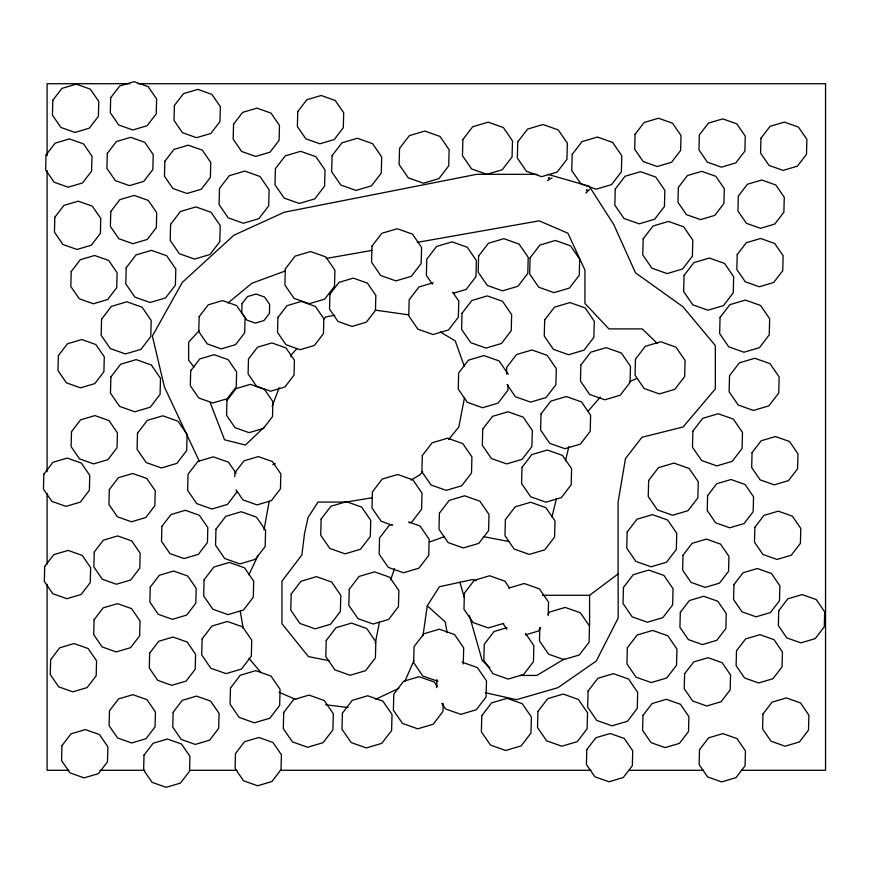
<?xml version="1.0" encoding="UTF-8"?>
<svg xmlns="http://www.w3.org/2000/svg" width="869" height="869" viewBox="0 0 869 869"><rect width="100%" height="100%" fill="white"/><g stroke="black" fill="none" stroke-linecap="round" stroke-linejoin="round"><path stroke-width="1.3" d="M234.804 476.755L234.912 472.693L244.004 460.852L258.321 456.605L272.388 461.591L280.839 473.898L280.448 488.823L271.356 500.663L257.05 504.9L242.972 499.914L236.053 489.855M436.683 687.618L436.901 679.558M443.201 703.401L442.984 711.461L433.175 724.246L417.707 728.819L402.51 723.442L393.385 710.147L393.809 694.038L403.629 681.242L419.086 676.669L434.283 682.056L437.324 686.477M463.264 663.981L463.698 647.861L454.563 634.566L439.366 629.189L423.909 633.762L414.089 646.558L413.666 662.667L422.79 675.963L437.998 681.339M506.529 374.05L506.703 367.337L516.523 354.541L531.98 349.968L547.177 355.356L556.312 368.641L555.888 384.761L546.069 397.546L530.611 402.119L515.415 396.742L507.04 384.554M507.974 384.978L507.833 390.355L498.013 403.14L482.556 407.724L467.359 402.336L458.224 389.051L458.647 372.931L468.467 360.146L483.924 355.562L499.121 360.95L508.256 374.235M539.834 627.472L539.475 640.909L548.611 654.194L563.807 659.582L579.265 655.009L589.084 642.213L589.508 626.093L580.373 612.808L565.176 607.42L549.719 612.004L548.078 614.133M548.187 615.6L548.545 602.174L539.41 588.878L524.213 583.501L508.756 588.074M422.975 635.717L427.266 605.791L439.399 586.738L472.258 579.59L476.093 580.731M264.013 530.003L269.227 501.076M464.491 397.698L458.81 427.005L448.719 439.442M375.256 643.245L379.449 622.171M551.967 517.012L556.366 498.697M565.447 460.885L568.88 446.579M390.67 579.862L394.483 568.652M272.203 406.203L279.155 387.726M290.811 356.768L291.745 354.291L297.111 348.404M404.693 681.654L413.905 660.712M248.903 574.811L258.039 555.356M237.237 491.648L227.417 504.444L211.96 509.017L196.763 503.629L187.628 490.344L188.062 474.224L197.871 461.439L213.329 456.855L228.536 462.243L236.14 473.312M540.757 627.874L538.302 631.079L525.419 634.891M422.649 471.574L420.129 474.68L410.939 480.112M588.085 411.233L600.305 397.1M323.909 318.945L325.701 316.979L334.826 315.23M199.273 330.535L188.627 342.158L188.627 360.233L194.113 367.196M586.358 190.756L586.553 189.746L587.183 189.931M585.869 193.124L589.595 189.399M264.372 426.994L245.449 445.058L224.55 439.79L210.255 402.781M227.993 303.009L251.891 283.251L284.956 271.095M542.289 595.287L589.595 595.287L618.098 573.942L618.098 502.141L625.474 458.626L641.941 437.292L683.077 426.983L715.339 388.899L715.339 345.612L682.904 306.703L635.478 272.823L613.851 224.734L589.28 186.27L547.807 174.321M564.318 658.984L536.857 675.452L519.673 675.452M548.545 178.406L548.524 177.754L549.545 177.83M547.459 180.567L552.011 177.939M375.658 699.284L398.86 688.313M629.384 381.741L636.695 378.504M272.866 464.687L275.343 463.666M429.351 542.028L444.57 536.607M433.153 282.762L418.988 286.955L409.169 299.74L408.745 315.86L417.87 329.155L433.066 334.532L448.534 329.959L458.343 317.163L458.767 301.054L452.684 292.19M453.26 293.255L466.142 289.442L475.962 276.657L476.386 260.537L467.261 247.252L452.054 241.864L436.596 246.438L426.777 259.234L426.353 275.354L432.447 284.206M391.962 524.409L389.388 525.169L379.568 537.954L379.145 554.074L388.269 567.37L403.466 572.747L418.934 568.174L428.743 555.378L429.167 539.269L420.042 525.973L408.647 521.943M409.201 522.823L411.776 522.063L421.595 509.267L422.019 493.157L412.894 479.862L397.698 474.485L382.23 479.058L372.421 491.843L371.997 507.963L381.122 521.248L392.516 525.289M503.759 623.355L488.291 627.929L473.094 622.541L463.97 609.256L464.394 593.136L474.213 580.351L489.671 575.767L504.867 581.155L509.43 587.802M506.964 627.69L494.081 631.502L484.261 644.287L483.837 660.407L492.962 673.692L508.159 679.08L523.627 674.507L533.436 661.711L533.859 645.591L525.495 633.414M326.092 258.484L372.138 250.359M417.239 242.386L539.138 220.845L567.935 233.218L584.935 270.074L584.935 303.444L608.93 328.906L642.224 328.906L657.442 343.592M372.551 497.676L345.927 502.076L318.032 502.076L308.093 517.424L304.508 533.664L301.891 554.922L281.947 581.155L281.947 623.692L308.43 656.606L329.112 660.701M129.829 83.717L47.1 83.717L47.1 155.627M137.965 83.717L825.55 83.717L825.55 770.292L741.463 770.292M537.075 174.321L476.712 174.321L284.326 212.21L233.891 235.195L182.316 282.382L152.379 336.021L164.426 387.02L199.338 461.309M483.349 536.607L509.397 541.615M68.803 770.292L47.1 770.292L47.1 584.402M99.989 770.292L144.743 770.292M189.496 770.292L236.965 770.292M280.361 770.292L590.931 770.292M628.906 770.292L703.499 770.292M325.658 704.759L348.176 707.54M375.375 310.135L408.636 314.85M485.413 692.723L516.479 699.675L557.931 687.683L596.297 661.027L618.185 617.968L618.098 573.942M462.178 662.189L477.374 667.577L486.51 680.861L486.075 696.981L476.266 709.767L460.798 714.351L445.601 708.963L441.8 703.423M279.068 692.213L295.829 699.556M440.279 331.947L455.258 340.898L464.296 366.294M427.266 605.791L445.243 621.943L447.068 632.567M489.866 667.566L482.186 660.559L469.456 615.741M248.892 658.224L261.037 672.639M503.075 623.627L506.877 629.156M459.94 582.263L464.339 597.72M240.268 611.092L243.146 628.211M589.595 595.287L589.595 625.093M47.1 170.552L47.1 471.78M47.1 493.494L47.1 564.046M46.046 154.975L45.655 169.9L54.117 182.208L68.184 187.193L82.501 182.957L91.593 171.117L91.984 156.192L83.533 143.885L69.455 138.899L55.138 143.135L46.046 154.975M52.846 100.228L52.444 115.153L60.906 127.461L74.973 132.446L89.29 128.199L98.382 116.359L98.773 101.434L90.322 89.138L76.244 84.152L61.927 88.388L52.846 100.228M43.841 474.159L43.45 489.084L51.901 501.391L65.979 506.377L80.285 502.141L89.377 490.29L89.768 475.365L81.317 463.068L67.25 458.082L52.933 462.319L43.841 474.159M44.71 566.479L44.319 581.404L52.77 593.712L66.848 598.698L81.165 594.461L90.246 582.61L90.648 567.685L82.186 555.389L68.119 550.403L53.802 554.639L44.71 566.479M54.834 217.25L54.443 232.175L62.905 244.482L76.972 249.468L91.288 245.232L100.38 233.381L100.771 218.467L92.31 206.159L78.243 201.173L63.926 205.41L54.834 217.25M58.353 355.617L57.962 370.542L66.424 382.849L80.491 387.835L94.808 383.598L103.9 371.747L104.291 356.833L95.829 344.526L81.762 339.54L67.445 343.776L58.353 355.617M50.652 659.625L50.261 674.55L58.712 686.858L72.779 691.843L87.096 687.596L96.187 675.756L96.578 660.831L88.127 648.535L74.05 643.549L59.733 647.785L50.652 659.625M71.204 271.552L70.813 286.477L79.264 298.773L93.331 303.759L107.647 299.523L116.739 287.682L117.13 272.757L108.679 260.45L94.602 255.475L80.296 259.712L71.204 271.552M61.96 745.656L61.569 760.581L70.02 772.889L84.097 777.874L98.414 773.638L107.495 761.798L107.897 746.873L99.435 734.566L85.368 729.58L71.052 733.816L61.96 745.656M71.497 431.676L71.106 446.601L79.557 458.897L93.635 463.883L107.952 459.647L117.033 447.807L117.434 432.881L108.973 420.574L94.906 415.588L80.589 419.836L71.497 431.676M94.254 552.011L93.863 566.936L102.314 579.243L116.392 584.229L130.708 579.981L139.79 568.141L140.181 553.216L131.73 540.92L117.663 535.934L103.346 540.17L94.254 552.011M101.586 319.151L101.162 335.271L110.298 348.567L125.494 353.944L140.952 349.371L150.772 336.575L151.195 320.465L142.06 307.17L126.863 301.793L111.406 306.366L101.586 319.151M94.091 619.716L93.7 634.642L102.162 646.938L116.229 651.924L130.546 647.687L139.637 635.847L140.028 620.922L131.567 608.615L117.5 603.64L103.183 607.876L94.091 619.716M107.3 153.411L106.909 168.336L115.36 180.643L129.438 185.629L143.743 181.393L152.835 169.553L153.226 154.628L144.775 142.32L130.708 137.335L116.392 141.571L107.3 153.411M110.689 97.752L110.298 112.677L118.749 124.984L132.827 129.97L147.133 125.723L156.224 113.882L156.616 98.957L148.165 86.661L134.098 81.675L119.781 85.912L110.689 97.752M110.787 211.493L110.396 226.418L118.847 238.725L132.914 243.711L147.23 239.464L156.322 227.624L156.713 212.699L148.262 200.402L134.184 195.416L119.868 199.653L110.787 211.493M110.884 376.983L110.461 393.103L119.596 406.388L134.793 411.776L150.25 407.203L160.07 394.407L160.493 378.287L151.358 365.002L136.161 359.614L120.704 364.198L110.884 376.983M109.32 489.562L108.918 504.487L117.38 516.794L131.447 521.78L145.764 517.544L154.856 505.704L155.247 490.779L146.796 478.471L132.718 473.486L118.401 477.722L109.32 489.562M109.494 710.755L109.103 725.68L117.565 737.987L131.632 742.973L145.949 738.737L155.04 726.897L155.432 711.972L146.98 699.664L132.903 694.679L118.586 698.915L109.494 710.755M126.201 267.717L125.777 283.837L134.912 297.133L150.109 302.51L165.566 297.937L175.386 285.141L175.81 269.032L166.674 255.736L151.478 250.359L136.02 254.932L126.201 267.717M137.498 433.175L137.074 449.284L146.209 462.58L161.406 467.957L176.863 463.383L186.683 450.598L187.107 434.478L177.982 421.193L162.775 415.806L147.317 420.379L137.498 433.175M144.015 755.118L143.624 770.043L152.075 782.339L166.153 787.325L180.459 783.088L189.551 771.248L189.942 756.323L181.491 744.016L167.424 739.03L153.107 743.277L144.015 755.118M150.261 587.107L149.859 602.032L158.321 614.34L172.388 619.325L186.705 615.078L195.797 603.238L196.188 588.313L187.737 576.017L173.659 571.031L159.342 575.267L150.261 587.107M149.674 653.108L149.283 668.033L157.734 680.34L171.801 685.326L186.118 681.079L195.21 669.239L195.601 654.314L187.15 642.017L173.072 637.031L158.766 641.268L149.674 653.108M164.849 161.276L164.458 176.201L172.909 188.497L186.976 193.483L201.293 189.246L210.385 177.406L210.776 162.481L202.325 150.174L188.247 145.188L173.941 149.435L164.849 161.276M161.895 526.386L161.504 541.311L169.955 553.607L184.022 558.593L198.338 554.357L207.43 542.517L207.821 527.592L199.37 515.284L185.293 510.299L170.987 514.546L161.895 526.386M170.617 224.289L170.194 240.409L179.318 253.694L194.515 259.081L209.983 254.498L219.792 241.712L220.215 225.592L211.091 212.308L195.894 206.92L180.437 211.504L170.617 224.289M174.408 105.475L174.017 120.4L182.468 132.696L196.546 137.682L210.863 133.446L219.944 121.606L220.346 106.681L211.884 94.373L197.817 89.398L183.5 93.635L174.408 105.475M173.148 712.211L172.757 727.136L181.208 739.432L195.275 744.418L209.592 740.182L218.684 728.341L219.075 713.416L210.624 701.109L196.557 696.123L182.24 700.36L173.148 712.211M190.702 370.759L190.311 385.684L198.762 397.991L212.84 402.977L227.157 398.73L236.238 386.89L236.64 371.965L228.178 359.668L214.111 354.682L199.794 358.919L190.702 370.759M199.142 316.674L198.751 331.6L207.202 343.896L221.269 348.882L235.586 344.645L244.678 332.805L245.069 317.88L236.618 305.573L222.54 300.587L208.234 304.834L199.142 316.674M202.129 638.834L201.706 654.954L210.841 668.25L226.038 673.627L241.495 669.054L251.315 656.258L251.738 640.149L242.614 626.853L227.406 621.476L211.949 626.049L202.129 638.834M204.096 579.819L203.672 595.938L212.807 609.223L228.004 614.611L243.461 610.027L253.281 597.242L253.705 581.122L244.569 567.837L229.373 562.449L213.915 567.022L204.096 579.819M219.499 188.454L219.075 204.573L228.199 217.869L243.396 223.246L258.864 218.673L268.673 205.877L269.108 189.768L259.972 176.472L244.776 171.095L229.318 175.668L219.499 188.454M215.979 529.112L215.555 545.232L224.691 558.517L239.887 563.905L255.345 559.321L265.164 546.536L265.588 530.416L256.453 517.131L241.256 511.743L225.799 516.327L215.979 529.112M233.555 124.213L233.164 139.138L241.615 151.445L255.682 156.431L269.998 152.194L279.09 140.354L279.481 125.429L271.03 113.122L256.952 108.136L242.647 112.373L233.555 124.213M226.961 400.435L226.57 415.36L235.032 427.667L249.099 432.653L263.416 428.417L272.508 416.577L272.899 401.652L264.437 389.345L250.37 384.359L236.053 388.595L226.961 400.435M230.481 688.009L230.057 704.129L239.181 717.414L254.378 722.802L269.846 718.229L279.655 705.432L280.09 689.313L270.954 676.028L255.758 670.64L240.3 675.224L230.481 688.009M242.017 303.716L241.778 312.699L246.872 320.107L255.334 323.105L263.948 320.552L269.423 313.427L269.662 304.443L264.567 297.046L256.105 294.037L247.491 296.59L242.017 303.716M235.477 753.553L235.086 768.478L243.537 780.786L257.615 785.772L271.932 781.535L281.013 769.695L281.415 754.77L272.953 742.463L258.886 737.477L244.569 741.713L235.477 753.553M248.491 359.006L248.1 373.931L256.551 386.238L270.617 391.224L284.934 386.987L294.026 375.136L294.417 360.222L285.966 347.915L271.888 342.929L257.582 347.166L248.491 359.006M275.408 168.673L274.984 184.793L284.109 198.078L299.305 203.465L314.774 198.892L324.582 186.096L325.006 169.987L315.882 156.692L300.685 151.315L285.228 155.888L275.408 168.673M277.906 317.5L277.515 332.425L285.977 344.732L300.044 349.707L314.361 345.471L323.453 333.631L323.844 318.706L315.382 306.409L301.315 301.424L286.998 305.66L277.906 317.5M285.314 268.912L284.891 285.032L294.015 298.328L309.212 303.705L324.669 299.132L334.489 286.336L334.913 270.226L325.788 256.931L310.591 251.554L295.123 256.127L285.314 268.912M297.763 111.569L297.372 126.494L305.823 138.801L319.901 143.787L334.217 139.551L343.298 127.7L343.7 112.785L335.238 100.478L321.172 95.492L306.855 99.729L297.763 111.569M283.718 712.471L283.294 728.58L292.418 741.876L307.615 747.253L323.083 742.68L332.892 729.895L333.316 713.775L324.191 700.49L308.995 695.102L293.537 699.675L283.718 712.471M291.191 594.038L290.767 610.157L299.903 623.442L315.099 628.83L330.557 624.257L340.376 611.461L340.8 595.341L331.665 582.056L316.468 576.668L301.011 581.252L291.191 594.038M321.128 519.043L320.704 535.163L329.84 548.448L345.036 553.835L360.494 549.262L370.313 536.466L370.737 520.357L361.602 507.061L346.405 501.685L330.948 506.258L321.128 519.043M332.099 155.638L331.676 171.747L340.8 185.043L355.997 190.42L371.454 185.847L381.274 173.061L381.697 156.941L372.573 143.657L357.376 138.269L341.908 142.842L332.099 155.638M329.916 294.211L329.525 309.136L337.976 321.432L352.054 326.418L366.37 322.182L375.451 310.342L375.853 295.417L367.391 283.109L353.325 278.123L339.008 282.371L329.916 294.211M326.223 640.475L325.799 656.595L334.934 669.88L350.131 675.267L365.588 670.683L375.408 657.898L375.832 641.778L366.696 628.493L351.5 623.106L336.042 627.679L326.223 640.475M342.419 713.134L341.995 729.254L351.13 742.539L366.327 747.927L381.784 743.353L391.604 730.557L392.028 714.448L382.892 701.153L367.696 695.776L352.238 700.349L342.419 713.134M349.262 589.236L348.827 605.356L357.963 618.641L373.159 624.029L388.617 619.456L398.436 606.66L398.86 590.54L389.736 577.255L374.528 571.867L359.071 576.451L349.262 589.236M371.986 246.101L371.563 262.221L380.687 275.516L395.884 280.893L411.352 276.32L421.161 263.524L421.584 247.415L412.46 234.119L397.263 228.743L381.806 233.316L371.986 246.101M399.544 148.414L399.121 164.534L408.245 177.83L423.442 183.207L438.91 178.634L448.719 165.838L449.143 149.729L440.018 136.433L424.822 131.056L409.364 135.629L399.544 148.414M422.312 455.573L421.889 471.693L431.024 484.989L446.221 490.366L461.678 485.793L471.498 472.997L471.921 456.888L462.786 443.592L447.589 438.215L432.132 442.788L422.312 455.573M439.399 513.177L438.975 529.286L448.111 542.582L463.307 547.959L478.765 543.386L488.584 530.601L489.008 514.481L479.873 501.196L464.676 495.808L449.219 500.381L439.399 513.177M462.895 139.54L462.46 155.649L471.595 168.944L486.792 174.321L502.249 169.748L512.069 156.963L512.493 140.843L503.368 127.547L488.172 122.171L472.703 126.744L462.895 139.54M462.047 313.274L461.624 329.394L470.759 342.679L485.956 348.067L501.413 343.494L511.233 330.698L511.656 314.589L502.521 301.293L487.324 295.916L471.867 300.489L462.047 313.274M478.602 256.051L478.178 272.171L487.313 285.456L502.51 290.843L517.967 286.259L527.787 273.474L528.211 257.354L519.075 244.07L503.879 238.682L488.421 243.255L478.602 256.051M482.729 429.123L482.306 445.243L491.43 458.539L506.627 463.916L522.084 459.343L531.904 446.547L532.328 430.437L523.203 417.142L508.007 411.765L492.538 416.338L482.729 429.123M481.795 715.687L481.361 731.807L490.496 745.091L505.693 750.479L521.15 745.895L530.97 733.11L531.393 716.99L522.269 703.705L507.072 698.318L491.604 702.902L481.795 715.687M505.389 519.619L504.965 535.738L514.1 549.034L529.297 554.411L544.754 549.838L554.574 537.042L554.998 520.933L545.862 507.637L530.666 502.26L515.208 506.833L505.389 519.619M517.75 141.886L517.327 158.006L526.462 171.291L541.659 176.679L557.116 172.095L566.936 159.309L567.359 143.189L558.224 129.905L543.027 124.517L527.57 129.101L517.75 141.886M522.008 467.392L521.574 483.512L530.709 496.796L545.906 502.184L561.363 497.6L571.183 484.815L571.606 468.695L562.482 455.41L547.285 450.023L531.817 454.596L522.008 467.392M530.09 257.843L529.655 273.952L538.791 287.248L553.987 292.625L569.445 288.052L579.265 275.267L579.688 259.147L570.564 245.862L555.367 240.474L539.899 245.047L530.09 257.843M541.029 413.905L540.605 430.025L549.729 443.309L564.926 448.697L580.383 444.113L590.203 431.328L590.627 415.208L581.502 401.923L566.306 396.536L550.837 401.12L541.029 413.905M544.689 319.933L544.266 336.053L553.401 349.349L568.598 354.726L584.055 350.153L593.875 337.357L594.298 321.248L585.163 307.952L569.966 302.575L554.509 307.148L544.689 319.933M537.933 711.429L537.509 727.538L546.644 740.833L561.841 746.21L577.298 741.637L587.118 728.852L587.542 712.732L578.406 699.436L563.21 694.059L547.752 698.633L537.933 711.429M572.193 154.41L571.769 170.53L580.905 183.826L596.101 189.203L611.559 184.63L621.378 171.834L621.802 155.725L612.667 142.429L597.47 137.052L582.013 141.625L572.193 154.41M580.883 365.013L580.459 381.122L589.595 394.417L604.791 399.794L620.249 395.221L630.068 382.436L630.492 366.316L621.357 353.02L606.16 347.643L590.703 352.217L580.883 365.013M588.096 691.04L587.672 707.16L596.797 720.444L611.993 725.832L627.461 721.248L637.27 708.463L637.694 692.343L628.569 679.058L613.373 673.671L597.915 678.244L588.096 691.04M586.803 749.567L586.412 764.492L594.863 776.799L608.941 781.785L623.247 777.549L632.339 765.698L632.73 750.783L624.279 738.476L610.212 733.49L595.895 737.727L586.803 749.567M615.252 189.051L614.828 205.16L623.964 218.456L639.16 223.833L654.618 219.26L664.437 206.474L664.861 190.354L655.726 177.07L640.529 171.682L625.072 176.255L615.252 189.051M635.076 134.315L634.685 149.24L643.147 161.547L657.214 166.533L671.531 162.297L680.623 150.456L681.014 135.531L672.563 123.224L658.485 118.238L644.168 122.475L635.076 134.315M623.453 587.433L623.03 603.553L632.165 616.838L647.362 622.226L662.819 617.653L672.639 604.857L673.062 588.747L663.927 575.452L648.73 570.075L633.273 574.648L623.453 587.433M627.168 532.002L626.745 548.122L635.869 561.407L651.066 566.794L666.534 562.21L676.343 549.425L676.766 533.305L667.642 520.02L652.445 514.633L636.988 519.206L627.168 532.002M627.353 647.774L626.929 663.894L636.054 677.19L651.261 682.567L666.719 677.994L676.538 665.198L676.962 649.089L667.826 635.793L652.63 630.416L637.173 634.989L627.353 647.774M635.478 359.136L635.054 375.245L644.179 388.541L659.375 393.918L674.844 389.345L684.653 376.559L685.087 360.439L675.952 347.155L660.755 341.767L645.298 346.34L635.478 359.136M643.201 238.801L642.778 254.921L651.913 268.206L667.11 273.594L682.567 269.021L692.387 256.225L692.81 240.116L683.675 226.82L668.478 221.443L653.021 226.016L643.201 238.801M648.665 480.459L648.241 496.568L657.377 509.864L672.573 515.241L688.031 510.668L697.85 497.883L698.274 481.763L689.139 468.467L673.942 463.09L658.485 467.663L648.665 480.459M642.973 715.404L642.582 730.318L651.033 742.626L665.111 747.612L679.428 743.375L688.52 731.535L688.911 716.61L680.449 704.303L666.382 699.317L652.065 703.553L642.973 715.404M678.363 187.4L677.961 202.325L686.423 214.632L700.49 219.618L714.807 215.382L723.899 203.542L724.29 188.616L715.839 176.309L701.761 171.323L687.444 175.56L678.363 187.4M684.077 275.408L683.653 291.528L692.778 304.823L707.974 310.2L723.442 305.627L733.251 292.831L733.675 276.722L724.55 263.426L709.354 258.05L693.896 262.623L684.077 275.408M680.318 612.373L679.927 627.299L688.378 639.595L702.445 644.581L716.762 640.344L725.854 628.504L726.245 613.579L717.794 601.272L703.716 596.286L689.41 600.533L680.318 612.373M683.023 555.172L682.621 570.097L691.083 582.404L705.15 587.379L719.467 583.142L728.559 571.302L728.95 556.377L720.499 544.081L706.421 539.095L692.104 543.331L683.023 555.172M684.62 673.768L684.229 688.693L692.68 701.001L706.758 705.986L721.074 701.739L730.156 689.899L730.557 674.974L722.096 662.678L708.029 657.692L693.712 661.928L684.62 673.768M699.339 134.956L698.948 149.881L707.399 162.188L721.466 167.174L735.782 162.927L744.874 151.087L745.265 136.161L736.814 123.865L722.747 118.879L708.431 123.116L699.339 134.956M692.886 431.111L692.463 447.231L701.598 460.516L716.795 465.903L732.252 461.32L742.072 448.534L742.495 432.414L733.36 419.13L718.163 413.742L702.706 418.326L692.886 431.111M699.523 749.686L699.121 764.611L707.583 776.919L721.65 781.904L735.967 777.657L745.059 765.817L745.45 750.892L736.999 738.596L722.921 733.61L708.604 737.846L699.523 749.686M707.627 495.591L707.225 510.516L715.687 522.823L729.754 527.798L744.07 523.562L753.162 511.722L753.553 496.796L745.102 484.5L731.025 479.514L716.708 483.751L707.627 495.591M720.064 317.435L719.641 333.555L728.765 346.84L743.962 352.227L759.43 347.654L769.239 334.858L769.662 318.738L760.538 305.453L745.341 300.066L729.884 304.65L720.064 317.435M729.536 375.636L729.113 391.756L738.248 405.041L753.445 410.429L768.902 405.845L778.722 393.06L779.145 376.94L770.01 363.655L754.813 358.267L739.356 362.84L729.536 375.636M738.335 196.079L737.944 211.004L746.395 223.311L760.473 228.297L774.79 224.061L783.871 212.221L784.272 197.296L775.811 184.988L761.744 180.002L747.427 184.239L738.335 196.079M737.205 254.563L736.814 269.477L745.265 281.784L759.332 286.77L773.649 282.534L782.741 270.693L783.132 255.768L774.681 243.461L760.603 238.475L746.297 242.712L737.205 254.563M733.957 584.587L733.566 599.512L742.017 611.819L756.095 616.805L770.401 612.569L779.493 600.718L779.884 585.804L771.433 573.497L757.366 568.511L743.049 572.747L733.957 584.587M736.51 650.751L736.119 665.676L744.581 677.983L758.648 682.958L772.965 678.722L782.057 666.881L782.448 651.956L773.986 639.66L759.919 634.674L745.602 638.911L736.51 650.751M752.065 452.63L751.674 467.544L760.125 479.851L774.203 484.837L788.509 480.6L797.601 468.76L797.992 453.835L789.541 441.528L775.474 436.542L761.157 440.779L752.065 452.63M760.962 138.182L760.571 153.107L769.022 165.403L783.099 170.389L797.405 166.153L806.497 154.313L806.888 139.388L798.437 127.08L784.37 122.105L770.053 126.342L760.962 138.182M754.868 527.233L754.477 542.158L762.928 554.465L777.005 559.451L791.311 555.204L800.403 543.364L800.794 528.439L792.343 516.143L778.276 511.157L763.96 515.393L754.868 527.233M762.971 713.981L762.569 728.906L771.031 741.214L785.098 746.199L799.415 741.963L808.507 730.112L808.898 715.187L800.447 702.891L786.369 697.905L772.052 702.141L762.971 713.981M778.743 610.657L778.352 625.582L786.803 637.889L800.87 642.875L815.187 638.628L824.279 626.788L824.67 611.863L816.219 599.567L802.141 594.581L787.835 598.817L778.743 610.657"/></g></svg>
